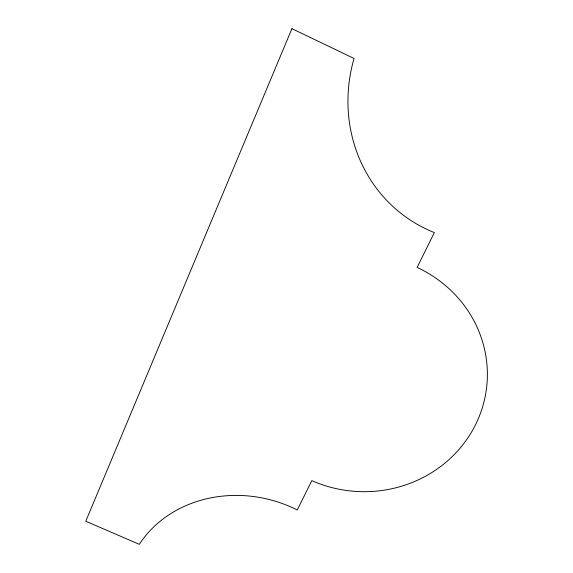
<?xml version="1.0" encoding="UTF-8"?>
<svg xmlns="http://www.w3.org/2000/svg" width="573" height="573" viewBox="0 0 573 573"><rect width="100%" height="100%" fill="white"/><g stroke="black" fill="none" stroke-linecap="round" stroke-linejoin="round"><path stroke-width="0.86" d="M291.922 28.65L85.764 521.237L139.325 544.35A119.693 105.002 13.5 0 1 297.28 509.991L311.798 480.618A124.004 118.117 4.2 0 0 475.64 424.493A124.004 118.117 4.2 0 0 417.123 267.426L434.334 232.581A149.84 141.746 -60.4 0 1 354.042 58.467L291.922 28.65"/></g></svg>
